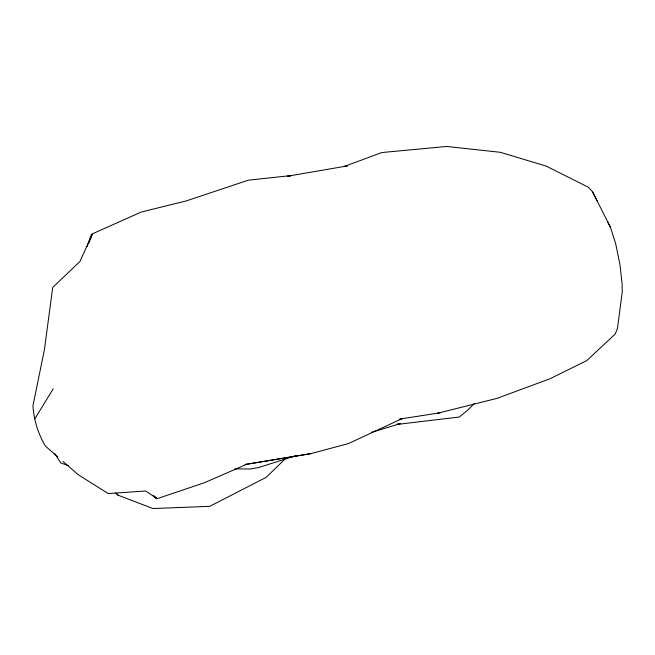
<?xml version="1.0" encoding="UTF-8"?>
<svg xmlns="http://www.w3.org/2000/svg" width="655" height="655" viewBox="0 0 655 655"><rect width="100%" height="100%" fill="white"/><g stroke="black" fill="none" stroke-linecap="round" stroke-linejoin="round"><path stroke-width="0.98" d="M87.066 246.542L91.43 234.277L141.136 212.064L186.004 201.003L248.433 180.15L290.967 175.614L287.61 176.203L347.379 165.92L344.35 166.444L380.94 152.852L383.887 152.345L446.653 146.466L500.297 152.296L546.188 166.1L588.427 187.281L592.48 191.694L610.394 227.129L615.635 243.537L619.933 264.456L622.144 284.278L622.25 292.073L617.452 328.442L615.225 334.034L586.724 360.618L550.012 378.746L497.006 398.371L437.794 413.199M88.998 242.751L92.298 234.261L79.984 261.419L52.703 287.496L44.434 349.59L32.955 405.797C33.798 419.757 38.277 434.257 45.531 446.202L57.714 456.83M34.821 418.864L53.235 388.718M474.179 403.595L467.785 410.087L459.302 417.022L396.545 424.489M285.081 458.983L266.192 477.348L209.69 506.348L152.951 508.534L117.884 495.115L115.812 492.92M399.779 419.053L402.047 418.66L348.444 443.574L310.961 453.62L246.886 464.223L204.589 482.661L157.167 498.676L156.299 498.692L152.73 495.188M296.6 455.446L258.602 467.572L250.185 469.005L234.998 468.857M371.319 432.374L400.328 423.662L396.422 424.309M310.961 453.62L245.011 464.542L246.886 464.223M400.017 419.028L440.75 412.691M68.374 465.639L60.735 462.897L54.84 453.71M63.044 461.48L78.272 474.769L108.222 493.567L145.688 490.996L157.167 498.676L154.261 496.089M116.762 493.903L117.884 495.115M607.856 222.078L610.394 227.129M592.48 191.694L597.065 200.831"/></g></svg>
